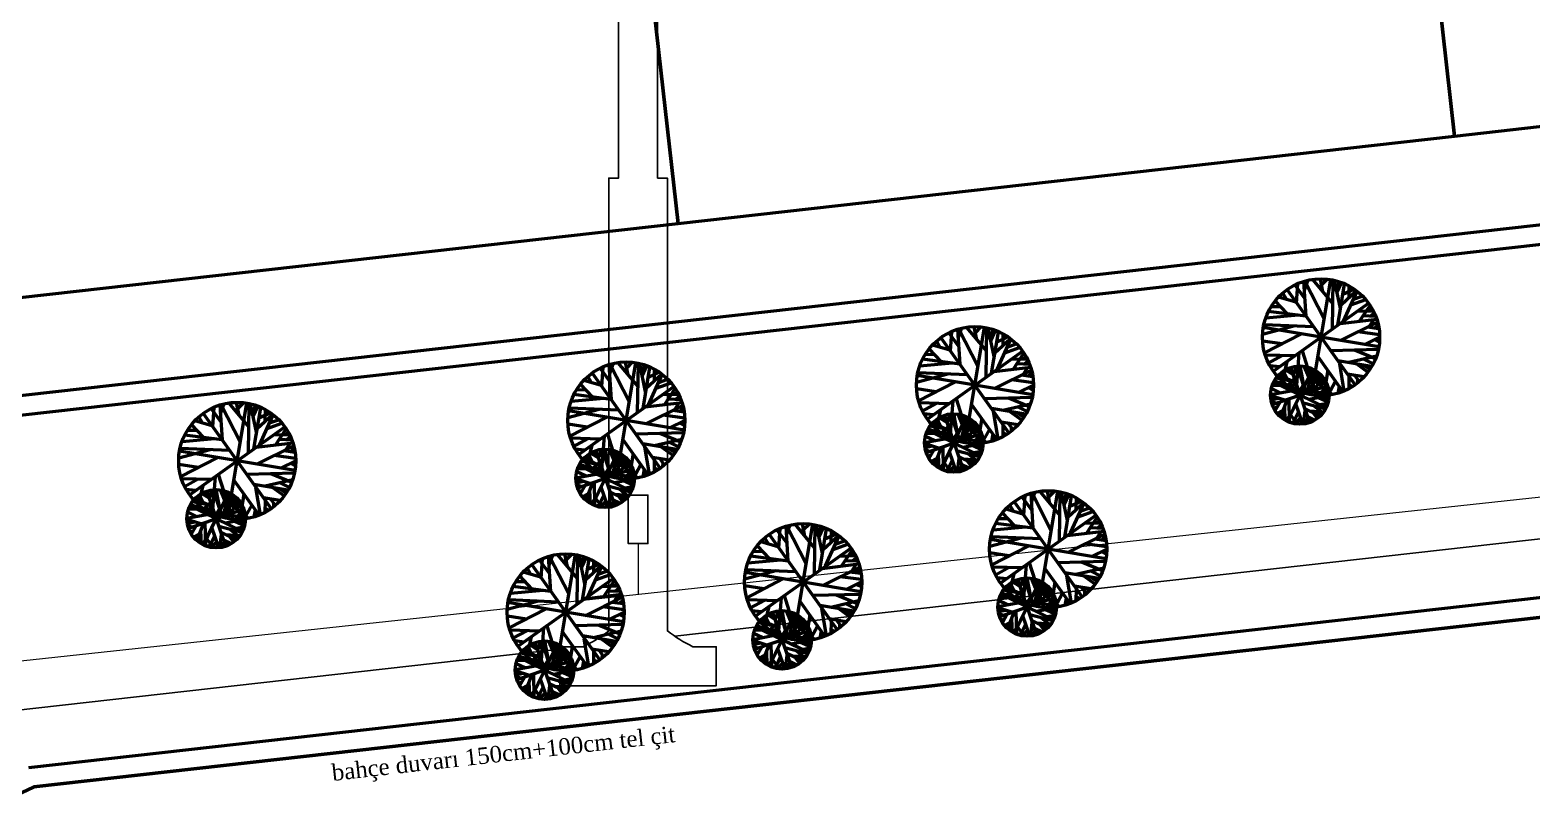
# Model space of a CAD drawing. Header units: millimetres. Extents: x 2046 to 14753, y 2361 to 29276.
# Drawn here: x 8886.7 to 9271.2, y 27679.5 to 27873.4 of the extents above; entities that cross this region are included whole.
import ezdxf

# ---------------------------------------------------------------- set-up
doc = ezdxf.new("R2010")
doc.units = ezdxf.units.MM
for name, color, linetype, lineweight in [('A.O. DUVAR', 7, 'Continuous', 50), ('ELK-YAZI', 2, 'Continuous', 25), ('TOPRAKLAMA', 44, 'Continuous', 18)]:
    doc.layers.add(name, color=color, linetype=linetype, lineweight=lineweight)
doc.layers.add('aydınlatma', color=3, linetype='Continuous')
doc.styles.add('A.O. MALZEME', font='times.ttf', dxfattribs={"height": 10})

msp = doc.modelspace()

# ---------------------------------------------------------------- linework, layer by layer
at = {"layer": 'A.O. DUVAR'}
for p, q in [((9251.399, 27846.235), (9223.434, 28094.666)), ((9223.434, 28094.666), (9251.399, 27846.235)), ((9052.654, 27823.863), (9024.689, 28072.294)), ((9024.689, 28072.294), (9052.654, 27823.863)), ((8860.199, 27777.041), (9692.604, 27870.742)), ((9251.399, 27846.235), (9450.144, 27868.607)), ((8861.574, 27772.164), (9698.131, 27866.333)), ((10335.42, 27847.501), (8886.334, 27684.383)), ((10335.42, 27847.501), (8887.15, 27684.475)), ((9052.654, 27823.863), (9251.399, 27846.235)), ((8887.71, 27679.506), (10344.2, 27843.458)), ((8887.71, 27679.506), (10344.2, 27843.458)), ((10344.2, 27843.458), (8887.71, 27679.506)), ((8853.909, 27801.491), (9052.654, 27823.863)), ((9213.118, 27804.624), (9210.53, 27808.089)), ((9210.991, 27803.378), (9211.333, 27808.355)), ((9213.425, 27800.054), (9212.862, 27808.957)), ((9212.986, 27806.763), (9213.839, 27809.194)), ((9218.044, 27799.395), (9213.098, 27809.032)), ((9214.772, 27779.899), (9219.722, 27809.482)), ((9220.271, 27803.37), (9215.181, 27809.484)), ((9217.704, 27806.431), (9217.069, 27809.568)), ((9217.366, 27808.146), (9218.756, 27809.515)), ((9220.145, 27796.756), (9220.327, 27809.309)), ((9222.186, 27802.02), (9220.665, 27809.195)), ((9220.994, 27807.425), (9221.983, 27808.803)), ((9221.3, 27806.058), (9222.494, 27808.661)), ((9221.522, 27797.784), (9223.238, 27808.307)), ((9222.81, 27805.748), (9225.659, 27807.044)), ((9224.428, 27805.019), (9224.475, 27807.7)), ((9205.16, 27786.069), (9229.333, 27803.312)), ((9208.588, 27800.749), (9205.52, 27804.008)), ((9210.778, 27803.7), (9206.391, 27804.949)), ((9208.36, 27804.448), (9207.454, 27805.972)), ((9208.625, 27806.777), (9225.868, 27782.604)), ((9222.354, 27803.021), (9226.255, 27806.601)), ((9222.995, 27798.853), (9226.462, 27806.509)), ((9224.893, 27802.997), (9228.691, 27804.363)), ((9225.535, 27804.434), (9227.814, 27805.254)), ((9211.506, 27800.318), (9203.122, 27799.547)), ((9213.381, 27800.061), (9203.82, 27801.318)), ((9206.921, 27802.515), (9204.459, 27802.469)), ((9231.496, 27799.261), (9222.065, 27798.093)), ((9226.579, 27801.342), (9230.572, 27801.474)), ((9227.038, 27798.748), (9229.779, 27802.866)), ((9228.045, 27800.239), (9231.192, 27800.112)), ((9229.45, 27801.433), (9230.3, 27801.978)), ((9229.958, 27800.204), (9230.836, 27800.916)), ((9124.514, 27792.343), (9121.926, 27795.808)), ((9122.387, 27791.097), (9122.729, 27796.074)), ((9124.82, 27787.773), (9124.258, 27796.676)), ((9124.381, 27794.482), (9125.234, 27796.913)), ((9129.44, 27787.115), (9124.493, 27796.751)), ((9126.167, 27767.618), (9131.118, 27797.201)), ((9131.666, 27791.089), (9126.577, 27797.203)), ((9129.1, 27794.15), (9128.465, 27797.288)), ((9128.762, 27795.865), (9130.151, 27797.234)), ((9131.541, 27784.475), (9131.723, 27797.028)), ((9133.582, 27789.739), (9132.061, 27796.915)), ((9132.389, 27795.144), (9133.379, 27796.523)), ((9132.696, 27793.777), (9133.89, 27796.38)), ((9132.918, 27785.503), (9134.634, 27796.027)), ((9135.824, 27792.739), (9135.871, 27795.419)), ((9210.284, 27797.548), (9202.294, 27795.396)), ((9232.038, 27792.215), (9202.455, 27797.166)), ((9215.334, 27797.332), (9202.66, 27797.851)), ((9202.798, 27790.678), (9212.078, 27795.474)), ((9231.731, 27798.535), (9222.244, 27793.83)), ((9232.174, 27795.315), (9226.721, 27796.056)), ((9232.078, 27796.875), (9229.152, 27797.251)), ((9229.685, 27797.505), (9230.712, 27799.106)), ((9230.984, 27797.001), (9231.837, 27797.831)), ((9119.984, 27788.468), (9116.915, 27791.727)), ((9122.173, 27791.419), (9117.787, 27792.668)), ((9119.755, 27792.167), (9118.85, 27793.691)), ((9120.021, 27794.496), (9137.264, 27770.323)), ((9133.75, 27790.741), (9137.65, 27794.321)), ((9134.206, 27793.467), (9137.055, 27794.763)), ((9134.391, 27786.572), (9137.858, 27794.229)), ((9136.289, 27790.716), (9140.087, 27792.083)), ((9136.931, 27792.153), (9139.21, 27792.973)), ((9207.198, 27792.973), (9202.328, 27793.731)), ((9231.854, 27791.536), (9219.71, 27791.223)), ((9228.416, 27792.855), (9232.211, 27794.737)), ((9232.171, 27793.428), (9230.9, 27794.098)), ((9035.569, 27778.724), (9035.007, 27787.627)), ((9035.13, 27785.433), (9035.983, 27787.864)), ((9040.189, 27778.066), (9035.242, 27787.702)), ((9036.916, 27758.569), (9041.867, 27788.152)), ((9042.415, 27782.04), (9037.326, 27788.154)), ((9039.849, 27785.101), (9039.214, 27788.239)), ((9039.511, 27786.816), (9040.9, 27788.185)), ((9042.29, 27775.426), (9042.472, 27787.979)), ((9044.331, 27780.69), (9042.81, 27787.866)), ((9122.901, 27788.037), (9114.518, 27787.266)), ((9124.777, 27787.78), (9115.216, 27789.037)), ((9118.316, 27790.234), (9115.855, 27790.188)), ((9116.556, 27773.788), (9140.729, 27791.031)), ((9137.975, 27789.061), (9141.968, 27789.194)), ((9138.433, 27786.468), (9141.175, 27790.585)), ((9139.441, 27787.958), (9142.588, 27787.832)), ((9140.846, 27789.153), (9141.695, 27789.697)), ((9141.354, 27787.924), (9142.232, 27788.635)), ((9210.521, 27789.9), (9202.975, 27790.134)), ((9207.278, 27789.985), (9203.743, 27788.06)), ((9207.345, 27783.453), (9208.53, 27788.403)), ((9211.591, 27790.694), (9210.842, 27781.152)), ((9216.096, 27779.758), (9212.484, 27791.231)), ((9222.83, 27780.805), (9216.467, 27789.706)), ((9230.198, 27787.237), (9221.517, 27788.69)), ((9223.206, 27780.914), (9222.013, 27787.92)), ((9224.348, 27788.273), (9231.454, 27789.944)), ((9231.184, 27789.131), (9225.799, 27791.348)), ((9229.233, 27785.74), (9226.292, 27787.891)), ((9230.579, 27787.917), (9228.236, 27789.11)), ((9030.504, 27783.118), (9029.599, 27784.642)), ((9030.77, 27785.447), (9048.013, 27761.274)), ((9035.263, 27783.294), (9032.675, 27786.759)), ((9033.136, 27782.048), (9033.478, 27787.025)), ((9043.138, 27786.095), (9044.128, 27787.474)), ((9043.445, 27784.728), (9044.639, 27787.331)), ((9043.667, 27776.454), (9045.383, 27786.978)), ((9044.499, 27781.692), (9048.399, 27785.272)), ((9044.955, 27784.418), (9047.804, 27785.714)), ((9045.14, 27777.523), (9048.607, 27785.18)), ((9046.573, 27783.69), (9046.62, 27786.37)), ((9047.68, 27783.104), (9049.959, 27783.924)), ((9121.679, 27785.267), (9113.69, 27783.115)), ((9143.434, 27779.935), (9113.851, 27784.885)), ((9126.73, 27785.051), (9114.056, 27785.57)), ((9142.892, 27786.98), (9133.46, 27785.812)), ((9143.127, 27786.254), (9133.64, 27781.55)), ((9143.474, 27784.594), (9140.548, 27784.97)), ((9141.081, 27785.224), (9142.107, 27786.825)), ((9142.38, 27784.72), (9143.233, 27785.55)), ((9206.568, 27787.073), (9204.205, 27787.354)), ((9209.886, 27783.401), (9205.756, 27784.215)), ((9210.749, 27783.013), (9206.341, 27784.966)), ((9207.82, 27785.49), (9206.415, 27784.295)), ((9207.997, 27785.102), (9206.81, 27785.428)), ((9208.547, 27784.019), (9207.536, 27786.016)), ((9210.014, 27785.126), (9208.087, 27786.344)), ((9208.569, 27773.146), (9215.121, 27786.636)), ((9211.072, 27784.66), (9208.725, 27782.365)), ((9208.96, 27785.826), (9208.741, 27786.685)), ((9209.416, 27786.906), (9214.274, 27772.876)), ((9210.071, 27784.941), (9210.938, 27787.28)), ((9211.268, 27785.239), (9210.515, 27787.266)), ((9210.769, 27783.003), (9211.756, 27787.353)), ((9211.277, 27786.685), (9213.449, 27780.201)), ((9211.506, 27786.283), (9212.258, 27787.329)), ((9212.892, 27782.035), (9211.88, 27787.356)), ((9214.521, 27783.627), (9212.943, 27787.278)), ((9213.527, 27780.472), (9215.387, 27786.468)), ((9213.722, 27785.458), (9213.861, 27787.052)), ((9213.802, 27786.328), (9214.662, 27786.789)), ((9214.332, 27780.771), (9216.642, 27785.576)), ((9215.19, 27781.076), (9217.934, 27784.259)), ((9215.249, 27782.709), (9215.533, 27786.366)), ((9215.394, 27784.771), (9216.335, 27785.851)), ((9215.44, 27785.47), (9216.109, 27785.992)), ((9215.471, 27783.166), (9217.848, 27784.332)), ((9216.075, 27784.409), (9217.625, 27784.629)), ((9216.748, 27783.831), (9217.149, 27785.11)), ((9218.968, 27786.256), (9217.913, 27779.683)), ((9228.185, 27784.542), (9223.975, 27785.247)), ((9224.43, 27781.567), (9224.471, 27784.477)), ((9226.964, 27783.374), (9225.876, 27784.872)), ((9226.561, 27783.899), (9226.533, 27782.931)), ((9229.745, 27786.398), (9228.149, 27787.523)), ((9035.526, 27778.731), (9025.965, 27779.988)), ((9029.065, 27781.185), (9026.604, 27781.14)), ((9027.305, 27764.739), (9051.478, 27781.982)), ((9030.733, 27779.419), (9027.664, 27782.678)), ((9032.922, 27782.37), (9028.536, 27783.619)), ((9047.038, 27781.667), (9050.836, 27783.034)), ((9048.724, 27780.012), (9052.717, 27780.145)), ((9049.182, 27777.419), (9051.924, 27781.536)), ((9051.595, 27780.104), (9052.444, 27780.648)), ((9118.594, 27780.693), (9113.723, 27781.45)), ((9114.194, 27778.397), (9123.474, 27783.194)), ((9143.57, 27783.034), (9138.117, 27783.775)), ((9139.812, 27780.574), (9143.607, 27782.456)), ((9143.567, 27781.147), (9142.296, 27781.817)), ((9204.348, 27780.007), (9209.477, 27780.997)), ((9206.783, 27780.486), (9204.554, 27781.538)), ((9208.909, 27782.245), (9204.772, 27782.341)), ((9204.83, 27777.462), (9218.86, 27782.32)), ((9218.59, 27776.615), (9205.1, 27783.167)), ((9211.3, 27781.428), (9205.295, 27783.467)), ((9210.938, 27782.795), (9209.251, 27782.048)), ((9212.699, 27782.386), (9211.673, 27780.785)), ((9215.12, 27782.724), (9213.883, 27780.129)), ((9214.382, 27781.246), (9215.132, 27779.862)), ((9219.325, 27780.071), (9214.636, 27780.843)), ((9220.161, 27780.05), (9215.4, 27783.593)), ((9216.685, 27782.795), (9218.7, 27782.915)), ((9218.072, 27780.629), (9216.757, 27779.705)), ((9217.114, 27780.455), (9219.01, 27782.043)), ((9217.196, 27783.394), (9218.405, 27783.466)), ((9217.26, 27781.764), (9219.195, 27781.263)), ((9217.808, 27781.027), (9219.299, 27780.522)), ((9218.208, 27779.484), (9218.927, 27780.108)), ((9218.65, 27781.402), (9219.135, 27781.543)), ((9218.721, 27780.741), (9219.242, 27780.958)), ((9220.946, 27783.408), (9218.958, 27779.794)), ((9221.845, 27782.114), (9221.503, 27780.341)), ((9225.314, 27782.048), (9224.458, 27782.535)), ((8935.664, 27772.952), (8933.076, 27776.417)), ((8933.537, 27771.707), (8933.879, 27776.683)), ((8935.971, 27768.382), (8935.408, 27777.285)), ((8935.531, 27775.091), (8936.384, 27777.522)), ((8940.59, 27767.724), (8935.643, 27777.36)), ((8937.318, 27748.228), (8942.268, 27777.811)), ((8942.817, 27771.698), (8937.727, 27777.812)), ((8940.25, 27774.759), (8939.615, 27777.897)), ((8939.912, 27776.474), (8941.302, 27777.844)), ((8942.691, 27765.084), (8942.873, 27777.638)), ((8944.732, 27770.348), (8943.211, 27777.524)), ((8943.54, 27775.753), (8944.529, 27777.132)), ((8943.846, 27774.386), (8945.04, 27776.989)), ((8944.068, 27766.112), (8945.784, 27776.636)), ((9032.428, 27776.218), (9024.439, 27774.066)), ((9037.479, 27776.002), (9024.805, 27776.521)), ((9033.65, 27778.988), (9025.267, 27778.217)), ((9053.641, 27777.931), (9044.209, 27776.764)), ((9053.876, 27777.205), (9044.389, 27772.501)), ((9050.19, 27778.909), (9053.337, 27778.783)), ((9051.83, 27776.175), (9052.856, 27777.776)), ((9052.103, 27778.875), (9052.981, 27779.586)), ((9053.129, 27775.671), (9053.982, 27776.501)), ((9121.917, 27777.62), (9114.371, 27777.853)), ((9118.674, 27777.705), (9115.139, 27775.779)), ((9118.741, 27771.173), (9119.926, 27776.122)), ((9122.986, 27778.413), (9122.238, 27768.872)), ((9127.492, 27767.477), (9123.879, 27778.95)), ((9134.226, 27768.524), (9127.863, 27777.425)), ((9143.25, 27779.255), (9131.106, 27778.942)), ((9141.594, 27774.956), (9132.913, 27776.409)), ((9135.744, 27775.992), (9142.85, 27777.663)), ((9142.58, 27776.85), (9137.195, 27779.067)), ((9141.975, 27775.636), (9139.632, 27776.829)), ((9207.943, 27778.543), (9204.356, 27779.721)), ((9206.399, 27779.042), (9204.432, 27778.618)), ((9205.647, 27777.745), (9204.554, 27778.214)), ((9206.024, 27776.809), (9205.182, 27776.435)), ((9205.509, 27775.899), (9206.776, 27778.106)), ((9208.568, 27778.773), (9206.861, 27774.302)), ((9207.851, 27776.894), (9207.977, 27773.478)), ((9209.185, 27772.891), (9209.072, 27778.904)), ((9212.563, 27772.443), (9210.767, 27777.61)), ((9218.406, 27776.315), (9212.537, 27777.88)), ((9217.004, 27774.487), (9213.046, 27776.41)), ((9219.335, 27779.69), (9214.12, 27778.773)), ((9217.745, 27775.257), (9215.475, 27777.08)), ((9219.093, 27778.083), (9216.582, 27779.208)), ((9216.943, 27777.433), (9219.029, 27777.8)), ((9219.267, 27778.845), (9217.917, 27779.438)), ((9218.825, 27777.178), (9218.31, 27777.679)), ((9218.76, 27779.06), (9219.286, 27779.337)), ((8931.134, 27769.077), (8928.066, 27772.336)), ((8933.324, 27772.028), (8928.937, 27773.277)), ((8930.905, 27772.776), (8930, 27774.301)), ((8931.171, 27775.106), (8948.414, 27750.932)), ((8944.9, 27771.35), (8948.801, 27774.93)), ((8945.356, 27774.076), (8948.205, 27775.373)), ((8945.541, 27767.181), (8949.008, 27774.838)), ((8946.974, 27773.348), (8947.021, 27776.028)), ((8947.439, 27771.325), (8951.237, 27772.692)), ((8948.081, 27772.762), (8950.36, 27773.582)), ((9029.343, 27771.644), (9024.472, 27772.401)), ((9054.183, 27770.886), (9024.6, 27775.836)), ((9024.943, 27769.348), (9034.223, 27774.145)), ((9054.319, 27773.985), (9048.866, 27774.726)), ((9050.561, 27771.525), (9054.356, 27773.407)), ((9054.223, 27775.546), (9051.297, 27775.921)), ((9054.316, 27772.098), (9053.045, 27772.768)), ((9117.963, 27774.792), (9115.601, 27775.073)), ((9122.145, 27770.732), (9117.737, 27772.685)), ((9119.216, 27773.21), (9117.811, 27772.015)), ((9119.393, 27772.821), (9118.206, 27773.147)), ((9119.943, 27771.739), (9118.932, 27773.735)), ((9121.41, 27772.845), (9119.482, 27774.064)), ((9119.965, 27760.865), (9126.517, 27774.356)), ((9122.468, 27772.379), (9120.12, 27770.084)), ((9120.356, 27773.545), (9120.137, 27774.404)), ((9120.812, 27774.625), (9125.669, 27760.596)), ((9121.467, 27772.661), (9122.334, 27774.999)), ((9122.663, 27772.958), (9121.911, 27774.985)), ((9122.165, 27770.722), (9123.152, 27775.072)), ((9122.673, 27774.404), (9124.845, 27767.92)), ((9122.902, 27774.002), (9123.654, 27775.048)), ((9124.287, 27769.754), (9123.276, 27775.075)), ((9125.917, 27771.346), (9124.339, 27774.998)), ((9124.923, 27768.192), (9126.783, 27774.187)), ((9125.118, 27773.177), (9125.256, 27774.772)), ((9125.198, 27774.047), (9126.058, 27774.508)), ((9125.728, 27768.49), (9128.037, 27773.295)), ((9126.645, 27770.428), (9126.929, 27774.085)), ((9126.79, 27772.49), (9127.73, 27773.57)), ((9126.836, 27773.189), (9127.505, 27773.711)), ((9127.471, 27772.128), (9129.02, 27772.348)), ((9128.144, 27771.55), (9128.545, 27772.83)), ((9130.364, 27773.975), (9129.309, 27767.402)), ((9134.601, 27768.633), (9133.409, 27775.639)), ((9139.581, 27772.261), (9135.371, 27772.966)), ((9138.359, 27771.093), (9137.271, 27772.591)), ((9140.629, 27773.459), (9137.687, 27775.61)), ((9141.141, 27774.117), (9139.544, 27775.242)), ((9207.467, 27775.952), (9206.017, 27775.182)), ((9207.139, 27775.076), (9206.225, 27774.956)), ((9207.926, 27774.631), (9207.208, 27774.008)), ((9209.135, 27774.452), (9208.175, 27773.381)), ((9208.573, 27773.847), (9208.737, 27773.077)), ((9211.176, 27772.458), (9209.392, 27774.829)), ((9210.255, 27773.03), (9209.494, 27772.772)), ((9211.48, 27775.602), (9210.046, 27772.599)), ((9212.026, 27773.957), (9210.562, 27772.505)), ((9212.275, 27773.21), (9211.86, 27772.407)), ((9212.758, 27772.442), (9213.175, 27775.971)), ((9213.437, 27772.582), (9213.868, 27773.972)), ((9213.929, 27772.688), (9213.588, 27773.042)), ((9215.659, 27773.479), (9213.739, 27774.411)), ((9214.345, 27775.81), (9217.989, 27775.608)), ((9214.908, 27773.091), (9214.597, 27773.963)), ((9214.789, 27773.4), (9214.638, 27772.94)), ((9216.33, 27773.905), (9215.223, 27775.352)), ((9216.669, 27774.149), (9216.062, 27774.914)), ((9217.283, 27774.759), (9216.328, 27775.663)), ((8934.052, 27768.646), (8925.668, 27767.875)), ((8935.927, 27768.39), (8926.366, 27769.646)), ((8929.467, 27770.843), (8927.005, 27770.798)), ((8927.706, 27754.397), (8951.879, 27771.641)), ((8949.125, 27769.67), (8953.118, 27769.803)), ((8949.584, 27767.077), (8952.325, 27771.194)), ((8950.591, 27768.567), (8953.738, 27768.441)), ((8951.996, 27769.762), (8952.846, 27770.306)), ((8952.504, 27768.533), (8953.382, 27769.244)), ((9032.666, 27768.571), (9025.12, 27768.804)), ((9029.423, 27768.656), (9025.888, 27766.73)), ((9033.735, 27769.364), (9032.987, 27759.823)), ((9038.241, 27758.428), (9034.628, 27769.901)), ((9053.999, 27770.206), (9041.855, 27769.893)), ((9046.493, 27766.943), (9053.599, 27768.614)), ((9053.329, 27767.802), (9047.944, 27770.018)), ((9115.744, 27767.726), (9120.872, 27768.716)), ((9118.178, 27768.206), (9115.949, 27769.257)), ((9120.304, 27769.964), (9116.168, 27770.06)), ((9116.226, 27765.182), (9130.256, 27770.039)), ((9129.986, 27764.334), (9116.496, 27770.886)), ((9122.696, 27769.147), (9116.691, 27771.186)), ((9121.282, 27771.12), (9117.152, 27771.934)), ((9122.334, 27770.514), (9120.647, 27769.767)), ((9124.095, 27770.105), (9123.068, 27768.504)), ((9126.516, 27770.444), (9125.279, 27767.848)), ((9125.778, 27768.965), (9126.528, 27767.582)), ((9130.721, 27767.79), (9126.032, 27768.562)), ((9126.586, 27768.795), (9129.33, 27771.978)), ((9131.557, 27767.77), (9126.795, 27771.312)), ((9126.867, 27770.885), (9129.243, 27772.051)), ((9128.081, 27770.515), (9130.096, 27770.634)), ((9128.51, 27768.174), (9130.406, 27769.762)), ((9128.592, 27771.113), (9129.801, 27771.185)), ((9128.656, 27769.483), (9130.59, 27768.983)), ((9129.204, 27768.747), (9130.695, 27768.242)), ((9130.046, 27769.121), (9130.531, 27769.262)), ((9130.116, 27768.46), (9130.638, 27768.677)), ((9132.342, 27771.128), (9130.354, 27767.514)), ((9133.241, 27769.833), (9132.899, 27768.06)), ((9135.826, 27769.286), (9135.867, 27772.197)), ((9136.71, 27769.768), (9135.854, 27770.254)), ((9137.956, 27771.618), (9137.928, 27770.65)), ((8932.83, 27765.876), (8924.84, 27763.724)), ((8954.584, 27760.544), (8925.001, 27765.494)), ((8937.88, 27765.66), (8925.206, 27766.18)), ((8954.042, 27767.589), (8944.611, 27766.422)), ((8954.277, 27766.863), (8944.79, 27762.159)), ((8954.624, 27765.204), (8951.698, 27765.579)), ((8952.231, 27765.833), (8953.257, 27767.435)), ((8953.53, 27765.33), (8954.383, 27766.159)), ((9028.712, 27765.743), (9026.35, 27766.024)), ((9029.49, 27762.124), (9030.675, 27767.073)), ((9030.692, 27762.69), (9029.681, 27764.686)), ((9032.159, 27763.796), (9030.231, 27765.015)), ((9030.714, 27751.816), (9037.266, 27765.307)), ((9031.105, 27764.496), (9030.886, 27765.355)), ((9031.561, 27765.576), (9036.418, 27751.547)), ((9032.216, 27763.612), (9033.083, 27765.95)), ((9033.412, 27763.909), (9032.66, 27765.936)), ((9032.914, 27761.674), (9033.901, 27766.023)), ((9033.422, 27765.355), (9035.594, 27758.871)), ((9033.651, 27764.953), (9034.403, 27765.999)), ((9035.036, 27760.705), (9034.025, 27766.026)), ((9036.666, 27762.297), (9035.088, 27765.949)), ((9035.672, 27759.143), (9037.532, 27765.138)), ((9035.867, 27764.128), (9036.005, 27765.723)), ((9035.947, 27764.998), (9036.807, 27765.459)), ((9037.394, 27761.379), (9037.678, 27765.036)), ((9037.585, 27764.14), (9038.254, 27764.662)), ((9044.975, 27759.475), (9038.612, 27768.377)), ((9041.113, 27764.926), (9040.058, 27758.353)), ((9052.343, 27765.907), (9043.662, 27767.36)), ((9045.35, 27759.584), (9044.158, 27766.59)), ((9051.378, 27764.41), (9048.436, 27766.561)), ((9051.89, 27765.068), (9050.293, 27766.193)), ((9052.724, 27766.587), (9050.381, 27767.78)), ((9119.338, 27766.262), (9115.752, 27767.44)), ((9117.795, 27766.761), (9115.828, 27766.337)), ((9117.043, 27765.464), (9115.949, 27765.933)), ((9116.905, 27763.619), (9118.172, 27765.825)), ((9119.964, 27766.492), (9118.257, 27762.021)), ((9119.247, 27764.614), (9119.373, 27761.197)), ((9120.581, 27760.61), (9120.468, 27766.623)), ((9123.958, 27760.162), (9122.163, 27765.33)), ((9129.802, 27764.035), (9123.933, 27765.599)), ((9130.731, 27767.409), (9125.516, 27766.492)), ((9129.141, 27762.976), (9126.871, 27764.799)), ((9130.489, 27765.802), (9127.978, 27766.927)), ((9129.467, 27768.348), (9128.153, 27767.424)), ((9128.339, 27765.153), (9130.425, 27765.519)), ((9130.663, 27766.564), (9129.312, 27767.157)), ((9129.604, 27767.204), (9130.323, 27767.827)), ((9130.221, 27764.897), (9129.706, 27765.398)), ((9130.156, 27766.779), (9130.682, 27767.056)), ((8929.744, 27761.302), (8924.874, 27762.06)), ((8925.344, 27759.006), (8934.624, 27763.803)), ((8954.72, 27763.643), (8949.267, 27764.384)), ((8950.962, 27761.183), (8954.757, 27763.065)), ((8954.717, 27761.756), (8953.446, 27762.427)), ((9031.053, 27760.915), (9026.917, 27761.011)), ((9026.975, 27756.133), (9041.005, 27760.99)), ((9040.735, 27755.285), (9027.245, 27761.837)), ((9033.445, 27760.098), (9027.44, 27762.137)), ((9032.031, 27762.071), (9027.901, 27762.885)), ((9032.894, 27761.683), (9028.486, 27763.636)), ((9029.965, 27764.161), (9028.56, 27762.966)), ((9030.142, 27763.772), (9028.955, 27764.098)), ((9033.217, 27763.331), (9030.869, 27761.035)), ((9033.083, 27761.465), (9031.396, 27760.718)), ((9034.844, 27761.056), (9033.817, 27759.455)), ((9037.265, 27761.395), (9036.028, 27758.799)), ((9036.477, 27759.441), (9038.786, 27764.247)), ((9037.335, 27759.746), (9040.079, 27762.929)), ((9037.539, 27763.441), (9038.479, 27764.521)), ((9042.306, 27758.721), (9037.544, 27762.263)), ((9037.616, 27761.836), (9039.992, 27763.002)), ((9038.22, 27763.079), (9039.769, 27763.299)), ((9038.83, 27761.466), (9040.845, 27761.585)), ((9038.893, 27762.501), (9039.294, 27763.781)), ((9039.259, 27759.125), (9041.155, 27760.713)), ((9039.341, 27762.064), (9040.55, 27762.136)), ((9043.091, 27762.079), (9041.103, 27758.465)), ((9043.99, 27760.784), (9043.648, 27759.011)), ((9050.33, 27763.212), (9046.12, 27763.917)), ((9046.575, 27760.237), (9046.616, 27763.148)), ((9047.459, 27760.719), (9046.603, 27761.205)), ((9049.108, 27762.044), (9048.02, 27763.542)), ((9048.705, 27762.569), (9048.677, 27761.601)), ((9117.42, 27764.529), (9116.578, 27764.154)), ((9118.863, 27763.671), (9117.413, 27762.902)), ((9118.535, 27762.795), (9117.621, 27762.675)), ((9119.322, 27762.351), (9118.604, 27761.727)), ((9120.531, 27762.171), (9119.571, 27761.101)), ((9119.968, 27761.566), (9120.133, 27760.797)), ((9122.571, 27760.177), (9120.788, 27762.548)), ((9121.651, 27760.749), (9120.89, 27760.492)), ((9122.876, 27763.322), (9121.441, 27760.318)), ((9123.422, 27761.677), (9121.958, 27760.224)), ((9123.67, 27760.929), (9123.256, 27760.126)), ((9124.154, 27760.161), (9124.571, 27763.69)), ((9128.4, 27762.207), (9124.442, 27764.129)), ((9124.833, 27760.301), (9125.264, 27761.691)), ((9125.325, 27760.407), (9124.983, 27760.761)), ((9127.054, 27761.198), (9125.135, 27762.13)), ((9125.741, 27763.53), (9129.385, 27763.328)), ((9126.303, 27760.81), (9125.993, 27761.682)), ((9126.184, 27761.119), (9126.034, 27760.659)), ((9127.726, 27761.624), (9126.619, 27763.072)), ((9128.065, 27761.868), (9127.458, 27762.633)), ((9128.679, 27762.479), (9127.724, 27763.382)), ((8933.067, 27758.229), (8925.521, 27758.462)), ((8929.824, 27758.314), (8926.289, 27756.389)), ((8934.137, 27759.022), (8933.388, 27749.481)), ((8938.642, 27748.087), (8935.03, 27759.559)), ((8945.376, 27749.134), (8939.013, 27758.035)), ((8954.4, 27759.864), (8942.256, 27759.551)), ((8952.744, 27755.566), (8944.063, 27757.018)), ((8946.894, 27756.602), (8954, 27758.273)), ((8953.73, 27757.46), (8948.345, 27759.676)), ((8953.125, 27756.245), (8950.782, 27757.438)), ((9026.493, 27758.677), (9031.621, 27759.667)), ((9030.087, 27757.214), (9026.501, 27758.391)), ((9028.544, 27757.712), (9026.577, 27757.288)), ((9028.927, 27759.157), (9026.698, 27760.208)), ((9027.792, 27756.415), (9026.698, 27756.884)), ((9030.713, 27757.443), (9029.006, 27752.972)), ((9031.33, 27751.562), (9031.217, 27757.574)), ((9041.48, 27758.36), (9036.265, 27757.443)), ((9036.527, 27759.917), (9037.277, 27758.533)), ((9041.47, 27758.741), (9036.781, 27759.513)), ((9041.238, 27756.753), (9038.727, 27757.878)), ((9040.216, 27759.299), (9038.902, 27758.375)), ((9039.405, 27760.434), (9041.339, 27759.934)), ((9039.953, 27759.698), (9041.444, 27759.193)), ((9041.412, 27757.515), (9040.061, 27758.108)), ((9040.353, 27758.155), (9041.072, 27758.778)), ((9040.795, 27760.072), (9041.28, 27760.213)), ((9040.865, 27759.411), (9041.387, 27759.628)), ((9040.905, 27757.73), (9041.431, 27758.007)), ((8929.114, 27755.401), (8926.751, 27755.682)), ((8933.295, 27751.341), (8928.887, 27753.294)), ((8930.366, 27753.819), (8928.961, 27752.624)), ((8930.543, 27753.431), (8929.356, 27753.756)), ((8929.891, 27751.782), (8931.076, 27756.732)), ((8931.093, 27752.348), (8930.082, 27754.345)), ((8932.56, 27753.454), (8930.633, 27754.673)), ((8931.115, 27741.474), (8937.667, 27754.965)), ((8931.506, 27754.155), (8931.287, 27755.013)), ((8931.962, 27755.234), (8936.82, 27741.205)), ((8932.617, 27753.27), (8933.484, 27755.609)), ((8933.813, 27753.567), (8933.061, 27755.594)), ((8933.315, 27751.332), (8934.302, 27755.682)), ((8933.823, 27755.014), (8935.995, 27748.53)), ((8934.052, 27754.612), (8934.804, 27755.657)), ((8935.438, 27750.364), (8934.426, 27755.684)), ((8937.067, 27751.956), (8935.489, 27755.607)), ((8936.073, 27748.801), (8937.933, 27754.796)), ((8936.268, 27753.786), (8936.407, 27755.381)), ((8936.348, 27754.657), (8937.208, 27755.117)), ((8936.878, 27749.1), (8939.188, 27753.905)), ((8937.795, 27751.038), (8938.079, 27754.694)), ((8937.94, 27753.099), (8938.881, 27754.179)), ((8937.986, 27753.798), (8938.655, 27754.32)), ((8939.294, 27752.16), (8939.695, 27753.439)), ((8941.514, 27754.585), (8940.459, 27748.012)), ((8945.752, 27749.242), (8944.559, 27756.249)), ((8950.731, 27752.871), (8946.521, 27753.575)), ((8949.51, 27751.702), (8948.422, 27753.2)), ((8951.779, 27754.068), (8948.838, 27756.219)), ((8952.291, 27754.726), (8950.695, 27755.851)), ((9028.169, 27755.48), (9027.327, 27755.105)), ((9027.654, 27754.57), (9028.921, 27756.776)), ((9029.612, 27754.622), (9028.162, 27753.853)), ((9029.284, 27753.746), (9028.37, 27753.626)), ((9030.071, 27753.302), (9029.353, 27752.678)), ((9029.996, 27755.565), (9030.122, 27752.148)), ((9031.28, 27753.122), (9030.32, 27752.052)), ((9033.32, 27751.128), (9031.537, 27753.499)), ((9033.625, 27754.273), (9032.19, 27751.269)), ((9034.707, 27751.113), (9032.912, 27756.281)), ((9040.551, 27754.986), (9034.682, 27756.55)), ((9034.903, 27751.112), (9035.32, 27754.641)), ((9039.149, 27753.158), (9035.191, 27755.08)), ((9037.803, 27752.149), (9035.884, 27753.082)), ((9036.49, 27754.481), (9040.134, 27754.279)), ((9038.475, 27752.576), (9037.368, 27754.023)), ((9039.89, 27753.927), (9037.62, 27755.75)), ((9038.814, 27752.819), (9038.207, 27753.584)), ((9039.428, 27753.43), (9038.473, 27754.333)), ((9039.088, 27756.104), (9041.174, 27756.47)), ((9040.97, 27755.848), (9040.455, 27756.349)), ((9143.27, 27750.33), (9140.682, 27753.795)), ((9141.143, 27749.084), (9141.485, 27754.061)), ((9143.576, 27745.76), (9143.013, 27754.663)), ((9143.137, 27752.469), (9143.99, 27754.9)), ((9148.195, 27745.101), (9143.249, 27754.738)), ((9144.923, 27725.605), (9149.873, 27755.188)), ((9150.422, 27749.076), (9145.332, 27755.19)), ((9147.855, 27752.137), (9147.22, 27755.275)), ((9147.518, 27753.852), (9148.907, 27755.221)), ((9150.297, 27742.462), (9150.479, 27755.015)), ((9152.338, 27747.726), (9150.817, 27754.902)), ((9151.145, 27753.131), (9152.134, 27754.51)), ((9151.452, 27751.764), (9152.646, 27754.367)), ((9151.673, 27743.49), (9153.39, 27754.013)), ((9154.58, 27750.726), (9154.627, 27753.406)), ((8926.894, 27748.335), (8932.023, 27749.325)), ((8929.329, 27748.815), (8927.1, 27749.866)), ((8931.455, 27750.573), (8927.318, 27750.669)), ((8927.376, 27745.791), (8941.406, 27750.648)), ((8941.136, 27744.944), (8927.646, 27751.495)), ((8933.846, 27749.757), (8927.841, 27751.795)), ((8932.432, 27751.729), (8928.302, 27752.543)), ((8933.618, 27752.989), (8931.27, 27750.693)), ((8933.484, 27751.124), (8931.797, 27750.376)), ((8935.245, 27750.714), (8934.219, 27749.113)), ((8937.666, 27751.053), (8936.429, 27748.457)), ((8936.928, 27749.575), (8937.678, 27748.191)), ((8937.736, 27749.404), (8940.48, 27752.587)), ((8942.707, 27748.379), (8937.946, 27751.921)), ((8938.017, 27751.494), (8940.393, 27752.661)), ((8938.621, 27752.738), (8940.171, 27752.957)), ((8939.231, 27751.124), (8941.246, 27751.243)), ((8939.66, 27748.783), (8941.556, 27750.371)), ((8939.742, 27751.723), (8940.951, 27751.794)), ((8939.806, 27750.092), (8941.74, 27749.592)), ((8940.354, 27749.356), (8941.845, 27748.851)), ((8941.196, 27749.731), (8941.681, 27749.872)), ((8941.267, 27749.069), (8941.788, 27749.287)), ((8943.492, 27751.737), (8941.504, 27748.123)), ((8944.391, 27750.442), (8944.049, 27748.669)), ((8946.976, 27749.895), (8947.017, 27752.806)), ((8947.86, 27750.377), (8947.004, 27750.863)), ((8949.107, 27752.227), (8949.079, 27751.26)), ((9030.717, 27752.517), (9030.882, 27751.748)), ((9032.4, 27751.7), (9031.639, 27751.443)), ((9034.171, 27752.628), (9032.707, 27751.175)), ((9034.419, 27751.88), (9034.005, 27751.077)), ((9035.582, 27751.252), (9036.013, 27752.642)), ((9036.074, 27751.358), (9035.732, 27751.712)), ((9037.052, 27751.761), (9036.742, 27752.633)), ((9036.933, 27752.07), (9036.783, 27751.61)), ((9138.74, 27746.455), (9135.671, 27749.714)), ((9140.929, 27749.406), (9136.542, 27750.655)), ((9138.511, 27750.154), (9137.606, 27751.678)), ((9138.777, 27752.483), (9156.02, 27728.31)), ((9152.505, 27748.727), (9156.406, 27752.308)), ((9152.961, 27751.454), (9155.811, 27752.75)), ((9153.146, 27744.559), (9156.614, 27752.216)), ((9155.044, 27748.703), (9158.842, 27750.069)), ((9155.686, 27750.14), (9157.965, 27750.96)), ((8930.489, 27746.872), (8926.902, 27748.049)), ((8928.945, 27747.37), (8926.978, 27746.946)), ((8928.193, 27746.074), (8927.1, 27746.542)), ((8928.055, 27744.228), (8929.322, 27746.435)), ((8931.114, 27747.101), (8929.407, 27742.63)), ((8931.731, 27741.22), (8931.618, 27747.233)), ((8935.108, 27740.771), (8933.313, 27745.939)), ((8940.952, 27744.644), (8935.083, 27746.208)), ((8941.881, 27748.018), (8936.666, 27747.101)), ((8941.871, 27748.4), (8937.182, 27749.171)), ((8940.291, 27743.585), (8938.021, 27745.409)), ((8941.639, 27746.411), (8939.128, 27747.537)), ((8940.617, 27748.957), (8939.303, 27748.033)), ((8939.489, 27745.762), (8941.575, 27746.129)), ((8941.813, 27747.173), (8940.463, 27747.766)), ((8940.754, 27747.813), (8941.473, 27748.436)), ((8941.371, 27745.507), (8940.856, 27746.008)), ((8941.306, 27747.388), (8941.832, 27747.666)), ((9080.535, 27741.927), (9077.947, 27745.392)), ((9078.408, 27740.682), (9078.75, 27745.658)), ((9080.842, 27737.357), (9080.279, 27746.26)), ((9080.402, 27744.066), (9081.255, 27746.497)), ((9085.461, 27736.699), (9080.515, 27746.335)), ((9082.189, 27717.202), (9087.139, 27746.785)), ((9087.688, 27740.673), (9082.598, 27746.787)), ((9085.121, 27743.734), (9084.486, 27746.872)), ((9084.783, 27745.449), (9086.173, 27746.818)), ((9087.562, 27734.059), (9087.744, 27746.613)), ((9089.603, 27739.323), (9088.082, 27746.499)), ((9088.411, 27744.728), (9089.4, 27746.107)), ((9088.717, 27743.361), (9089.911, 27745.964)), ((9088.939, 27735.087), (9090.655, 27745.611)), ((9141.657, 27746.024), (9133.274, 27745.253)), ((9143.532, 27745.767), (9133.971, 27747.024)), ((9137.072, 27748.221), (9134.61, 27748.175)), ((9135.311, 27731.775), (9159.485, 27749.018)), ((9156.731, 27747.048), (9160.724, 27747.181)), ((9157.189, 27744.454), (9159.93, 27748.572)), ((9158.197, 27745.945), (9161.344, 27745.818)), ((9159.601, 27747.14), (9160.451, 27747.684)), ((9160.11, 27745.911), (9160.987, 27746.622)), ((8928.57, 27745.138), (8927.728, 27744.763)), ((8930.013, 27744.281), (8928.563, 27743.511)), ((8929.685, 27743.405), (8928.771, 27743.284)), ((8930.472, 27742.96), (8929.754, 27742.337)), ((8930.397, 27745.223), (8930.523, 27741.806)), ((8931.681, 27742.78), (8930.721, 27741.71)), ((8931.119, 27742.176), (8931.283, 27741.406)), ((8933.722, 27740.786), (8931.938, 27743.157)), ((8934.026, 27743.931), (8932.591, 27740.927)), ((8934.572, 27742.286), (8933.108, 27740.833)), ((8934.821, 27741.538), (8934.406, 27740.736)), ((8935.304, 27740.77), (8935.721, 27744.299)), ((8939.55, 27742.816), (8935.592, 27744.738)), ((8935.983, 27740.911), (8936.414, 27742.301)), ((8938.205, 27741.807), (8936.285, 27742.74)), ((8936.891, 27744.139), (8940.535, 27743.937)), ((8937.454, 27741.42), (8937.143, 27742.291)), ((8937.334, 27741.728), (8937.184, 27741.268)), ((8938.876, 27742.234), (8937.769, 27743.681)), ((8939.215, 27742.477), (8938.608, 27743.242)), ((8939.829, 27743.088), (8938.874, 27743.991)), ((9078.195, 27741.003), (9073.808, 27742.252)), ((9075.776, 27741.751), (9074.871, 27743.275)), ((9076.042, 27744.081), (9093.285, 27719.907)), ((9089.771, 27740.325), (9093.672, 27743.905)), ((9090.227, 27743.051), (9093.076, 27744.348)), ((9090.412, 27736.156), (9093.879, 27743.813)), ((9091.845, 27742.323), (9091.892, 27745.003)), ((9092.31, 27740.3), (9096.108, 27741.667)), ((9092.952, 27741.737), (9095.231, 27742.557)), ((9140.435, 27743.254), (9132.445, 27741.102)), ((9162.19, 27737.921), (9132.607, 27742.872)), ((9145.485, 27743.038), (9132.811, 27743.557)), ((9161.647, 27744.967), (9152.216, 27743.799)), ((9161.883, 27744.241), (9152.395, 27739.537)), ((9162.325, 27741.021), (9156.872, 27741.762)), ((9162.23, 27742.581), (9159.303, 27742.957)), ((9159.836, 27743.211), (9160.863, 27744.812)), ((9161.135, 27742.707), (9161.988, 27743.537)), ((8932.801, 27741.359), (8932.04, 27741.101)), ((8936.475, 27741.017), (8936.134, 27741.371)), ((9017.614, 27732.925), (9017.956, 27737.902)), ((9020.048, 27729.601), (9019.485, 27738.504)), ((9019.609, 27736.31), (9020.462, 27738.741)), ((9024.667, 27728.942), (9019.721, 27738.579)), ((9021.395, 27709.446), (9026.345, 27739.029)), ((9026.894, 27732.917), (9021.804, 27739.031)), ((9024.327, 27735.978), (9023.692, 27739.116)), ((9023.99, 27737.693), (9025.379, 27739.062)), ((9026.768, 27726.303), (9026.95, 27738.856)), ((9028.809, 27731.567), (9027.288, 27738.743)), ((9027.617, 27736.972), (9028.606, 27738.351)), ((9027.923, 27735.605), (9029.117, 27738.208)), ((9028.145, 27727.331), (9029.861, 27737.854)), ((9080.798, 27737.364), (9071.237, 27738.621)), ((9074.338, 27739.818), (9071.876, 27739.773)), ((9072.577, 27723.372), (9096.75, 27740.615)), ((9076.005, 27738.052), (9072.937, 27741.311)), ((9093.996, 27738.645), (9097.989, 27738.778)), ((9094.455, 27736.052), (9097.196, 27740.169)), ((9096.867, 27738.737), (9097.717, 27739.281)), ((9097.375, 27737.508), (9098.253, 27738.219)), ((9137.349, 27738.679), (9132.479, 27739.437)), ((9132.95, 27736.384), (9142.23, 27741.18)), ((9158.568, 27738.561), (9162.363, 27740.443)), ((9162.322, 27739.134), (9161.051, 27739.804)), ((9017.401, 27733.247), (9013.014, 27734.496)), ((9014.983, 27733.995), (9014.078, 27735.519)), ((9015.248, 27736.324), (9032.491, 27712.151)), ((9019.742, 27734.171), (9017.153, 27737.636)), ((9028.977, 27732.568), (9032.878, 27736.149)), ((9029.433, 27735.295), (9032.283, 27736.591)), ((9029.618, 27728.4), (9033.085, 27736.057)), ((9031.051, 27734.566), (9031.098, 27737.247)), ((9031.516, 27732.544), (9035.314, 27733.91)), ((9032.158, 27733.981), (9034.437, 27734.801)), ((9077.701, 27734.851), (9069.711, 27732.699)), ((9099.455, 27729.519), (9069.872, 27734.469)), ((9082.751, 27734.635), (9070.077, 27735.154)), ((9078.923, 27737.621), (9070.539, 27736.85)), ((9098.913, 27736.564), (9089.482, 27735.397)), ((9099.148, 27735.838), (9089.661, 27731.134)), ((9095.462, 27737.542), (9098.609, 27737.416)), ((9099.495, 27734.179), (9096.569, 27734.554)), ((9097.102, 27734.808), (9098.128, 27736.409)), ((9098.401, 27734.305), (9099.254, 27735.134)), ((9140.672, 27735.607), (9133.126, 27735.84)), ((9137.429, 27735.692), (9133.895, 27733.766)), ((9137.496, 27729.16), (9138.682, 27734.109)), ((9141.742, 27736.4), (9140.993, 27726.859)), ((9146.248, 27725.464), (9142.635, 27736.937)), ((9152.982, 27726.511), (9146.619, 27735.412)), ((9162.005, 27737.242), (9149.862, 27736.929)), ((9160.349, 27732.943), (9151.669, 27734.396)), ((9154.499, 27733.979), (9161.605, 27735.65)), ((9161.335, 27734.837), (9155.951, 27737.054)), ((9160.731, 27733.623), (9158.387, 27734.816)), ((9020.004, 27729.608), (9010.443, 27730.865)), ((9013.544, 27732.062), (9011.082, 27732.016)), ((9011.783, 27715.616), (9035.956, 27732.859)), ((9015.211, 27730.296), (9012.143, 27733.555)), ((9033.202, 27730.889), (9037.195, 27731.022)), ((9033.661, 27728.295), (9036.402, 27732.413)), ((9036.073, 27730.981), (9036.923, 27731.525)), ((9036.581, 27729.752), (9037.459, 27730.463)), ((9074.615, 27730.277), (9069.745, 27731.034)), ((9070.215, 27727.981), (9079.495, 27732.778)), ((9099.591, 27732.618), (9094.138, 27733.359)), ((9095.833, 27730.158), (9099.628, 27732.04)), ((9099.588, 27730.731), (9098.317, 27731.401)), ((9136.719, 27732.779), (9134.357, 27733.06)), ((9140.901, 27728.719), (9136.492, 27730.672)), ((9137.971, 27731.197), (9136.566, 27730.002)), ((9138.148, 27730.808), (9136.961, 27731.134)), ((9138.699, 27729.726), (9137.687, 27731.722)), ((9140.166, 27730.832), (9138.238, 27732.05)), ((9138.721, 27718.852), (9145.272, 27732.342)), ((9141.223, 27730.366), (9138.876, 27728.071)), ((9139.111, 27731.532), (9138.893, 27732.391)), ((9139.568, 27732.612), (9144.425, 27718.582)), ((9140.223, 27730.647), (9141.089, 27732.986)), ((9141.419, 27730.945), (9140.667, 27732.972)), ((9140.92, 27728.709), (9141.908, 27733.059)), ((9141.428, 27732.391), (9143.6, 27725.907)), ((9141.657, 27731.989), (9142.41, 27733.035)), ((9143.043, 27727.741), (9142.031, 27733.062)), ((9144.672, 27729.333), (9143.094, 27732.985)), ((9143.678, 27726.178), (9145.538, 27732.174)), ((9143.873, 27731.164), (9144.012, 27732.758)), ((9143.954, 27732.034), (9144.813, 27732.495)), ((9144.484, 27726.477), (9146.793, 27731.282)), ((9145.341, 27726.782), (9148.085, 27729.965)), ((9145.4, 27728.415), (9145.684, 27732.072)), ((9145.546, 27730.477), (9146.486, 27731.557)), ((9145.592, 27731.176), (9146.261, 27731.698)), ((9145.622, 27728.872), (9147.999, 27730.038)), ((9146.226, 27730.115), (9147.776, 27730.335)), ((9146.899, 27729.537), (9147.3, 27730.816)), ((9149.12, 27731.962), (9148.065, 27725.389)), ((9153.357, 27726.62), (9152.165, 27733.626)), ((9158.337, 27730.248), (9154.127, 27730.953)), ((9154.582, 27727.273), (9154.622, 27730.183)), ((9157.115, 27729.08), (9156.027, 27730.578)), ((9159.385, 27731.446), (9156.443, 27733.597)), ((9159.896, 27732.104), (9158.3, 27733.229)), ((9016.907, 27727.095), (9008.917, 27724.943)), ((9038.661, 27721.762), (9009.078, 27726.713)), ((9021.957, 27726.879), (9009.283, 27727.398)), ((9018.129, 27729.865), (9009.745, 27729.094)), ((9038.119, 27728.808), (9028.688, 27727.64)), ((9038.354, 27728.082), (9028.867, 27723.378)), ((9034.669, 27729.786), (9037.815, 27729.659)), ((9038.701, 27726.422), (9035.775, 27726.798)), ((9036.308, 27727.052), (9037.335, 27728.653)), ((9037.607, 27726.548), (9038.46, 27727.378)), ((9077.938, 27727.204), (9070.392, 27727.437)), ((9074.695, 27727.289), (9071.16, 27725.364)), ((9079.008, 27727.997), (9078.259, 27718.456)), ((9083.513, 27717.062), (9079.901, 27728.534)), ((9090.247, 27718.108), (9083.884, 27727.01)), ((9099.271, 27728.839), (9087.127, 27728.526)), ((9091.765, 27725.577), (9098.871, 27727.248)), ((9098.601, 27726.435), (9093.216, 27728.651)), ((9097.996, 27725.22), (9095.653, 27726.413)), ((9134.5, 27725.713), (9139.628, 27726.703)), ((9136.934, 27726.192), (9134.705, 27727.244)), ((9139.06, 27727.951), (9134.924, 27728.047)), ((9134.982, 27723.169), (9149.011, 27728.026)), ((9148.742, 27722.321), (9135.251, 27728.873)), ((9141.452, 27727.134), (9135.446, 27729.173)), ((9140.037, 27729.107), (9135.907, 27729.921)), ((9141.089, 27728.501), (9139.403, 27727.754)), ((9142.85, 27728.092), (9141.824, 27726.491)), ((9145.272, 27728.43), (9144.034, 27725.835)), ((9144.534, 27726.952), (9145.284, 27725.569)), ((9149.476, 27725.777), (9144.788, 27726.549)), ((9150.312, 27725.757), (9145.551, 27729.299)), ((9146.837, 27728.502), (9148.851, 27728.621)), ((9148.223, 27726.335), (9146.908, 27725.411)), ((9147.265, 27726.161), (9149.162, 27727.749)), ((9147.348, 27729.1), (9148.556, 27729.172)), ((9147.412, 27727.47), (9149.346, 27726.969)), ((9147.959, 27726.733), (9149.451, 27726.229)), ((9148.802, 27727.108), (9149.286, 27727.249)), ((9148.872, 27726.447), (9149.393, 27726.664)), ((9151.097, 27729.115), (9149.109, 27725.5)), ((9151.996, 27727.82), (9151.655, 27726.047)), ((9155.465, 27727.754), (9154.61, 27728.241)), ((9156.712, 27729.605), (9156.684, 27728.637)), ((9013.821, 27722.52), (9008.951, 27723.278)), ((9009.421, 27720.225), (9018.701, 27725.021)), ((9038.797, 27724.862), (9033.344, 27725.603)), ((9035.039, 27722.402), (9038.834, 27724.284)), ((9038.794, 27722.975), (9037.523, 27723.645)), ((9073.985, 27724.376), (9071.622, 27724.657)), ((9078.166, 27720.316), (9073.758, 27722.269)), ((9075.237, 27722.794), (9073.832, 27721.599)), ((9075.414, 27722.406), (9074.227, 27722.731)), ((9074.762, 27720.757), (9075.947, 27725.707)), ((9075.964, 27721.323), (9074.953, 27723.319)), ((9077.431, 27722.429), (9075.504, 27723.648)), ((9075.986, 27710.449), (9082.538, 27723.94)), ((9076.377, 27723.129), (9076.158, 27723.988)), ((9076.833, 27724.209), (9081.691, 27710.18)), ((9077.488, 27722.245), (9078.355, 27724.583)), ((9078.684, 27722.542), (9077.932, 27724.569)), ((9078.186, 27720.307), (9079.173, 27724.656)), ((9078.694, 27723.989), (9080.866, 27717.505)), ((9078.923, 27723.587), (9079.675, 27724.632)), ((9080.309, 27719.339), (9079.297, 27724.659)), ((9081.938, 27720.931), (9080.36, 27724.582)), ((9080.944, 27717.776), (9082.804, 27723.771)), ((9081.139, 27722.761), (9081.278, 27724.356)), ((9081.219, 27723.631), (9082.079, 27724.092)), ((9081.749, 27718.074), (9084.059, 27722.88)), ((9082.666, 27720.012), (9082.95, 27723.669)), ((9082.811, 27722.074), (9083.752, 27723.154)), ((9082.857, 27722.773), (9083.526, 27723.295)), ((9084.165, 27721.135), (9084.566, 27722.414)), ((9086.385, 27723.559), (9085.33, 27716.986)), ((9097.615, 27724.54), (9088.934, 27725.993)), ((9090.623, 27718.217), (9089.43, 27725.224)), ((9095.602, 27721.846), (9091.392, 27722.55)), ((9096.65, 27723.043), (9093.709, 27725.194)), ((9097.162, 27723.701), (9095.566, 27724.826)), ((9138.094, 27724.249), (9134.507, 27725.427)), ((9136.55, 27724.748), (9134.583, 27724.324)), ((9135.798, 27723.451), (9134.705, 27723.92)), ((9136.176, 27722.516), (9135.333, 27722.141)), ((9135.66, 27721.606), (9136.928, 27723.812)), ((9138.719, 27724.479), (9137.013, 27720.008)), ((9138.002, 27722.6), (9138.129, 27719.184)), ((9139.336, 27718.597), (9139.223, 27724.61)), ((9142.714, 27718.149), (9140.919, 27723.317)), ((9148.557, 27722.021), (9142.688, 27723.586)), ((9149.487, 27725.396), (9144.272, 27724.479)), ((9147.896, 27720.963), (9145.627, 27722.786)), ((9149.244, 27723.789), (9146.733, 27724.914)), ((9147.094, 27723.14), (9149.181, 27723.506)), ((9149.419, 27724.551), (9148.068, 27725.144)), ((9148.36, 27725.191), (9149.078, 27725.814)), ((9148.976, 27722.884), (9148.461, 27723.385)), ((9148.912, 27724.766), (9149.438, 27725.043)), ((9017.144, 27719.448), (9009.598, 27719.681)), ((9013.901, 27719.533), (9010.366, 27717.607)), ((9018.214, 27720.241), (9017.465, 27710.7)), ((9022.72, 27709.305), (9019.107, 27720.778)), ((9029.454, 27710.352), (9023.09, 27719.253)), ((9038.477, 27721.083), (9026.333, 27720.77)), ((9030.971, 27717.82), (9038.077, 27719.491)), ((9037.807, 27718.678), (9032.422, 27720.895)), ((9037.202, 27717.464), (9034.859, 27718.657)), ((9074.2, 27717.79), (9071.971, 27718.841)), ((9076.326, 27719.548), (9072.189, 27719.644)), ((9072.247, 27714.766), (9086.277, 27719.623)), ((9086.007, 27713.919), (9072.517, 27720.47)), ((9078.717, 27718.732), (9072.712, 27720.77)), ((9077.303, 27720.704), (9073.173, 27721.518)), ((9078.489, 27721.964), (9076.141, 27719.668)), ((9078.355, 27720.098), (9076.668, 27719.351)), ((9080.116, 27719.689), (9079.09, 27718.088)), ((9082.537, 27720.028), (9081.3, 27717.432)), ((9081.799, 27718.55), (9082.549, 27717.166)), ((9082.607, 27718.379), (9085.351, 27721.562)), ((9087.578, 27717.354), (9082.817, 27720.896)), ((9082.888, 27720.469), (9085.264, 27721.636)), ((9083.492, 27721.712), (9085.042, 27721.932)), ((9084.102, 27720.099), (9086.117, 27720.218)), ((9084.531, 27717.758), (9086.427, 27719.346)), ((9084.613, 27720.697), (9085.822, 27720.769)), ((9084.677, 27719.067), (9086.612, 27718.567)), ((9086.067, 27718.706), (9086.552, 27718.847)), ((9088.363, 27720.712), (9086.375, 27717.098)), ((9089.262, 27719.417), (9088.92, 27717.644)), ((9091.847, 27718.87), (9091.888, 27721.781)), ((9092.731, 27719.352), (9091.875, 27719.838)), ((9094.381, 27720.677), (9093.293, 27722.175)), ((9093.978, 27721.202), (9093.95, 27720.235)), ((9137.618, 27721.658), (9136.168, 27720.888)), ((9137.291, 27720.782), (9136.376, 27720.662)), ((9138.078, 27720.338), (9137.359, 27719.714)), ((9139.287, 27720.158), (9138.327, 27719.088)), ((9138.724, 27719.553), (9138.888, 27718.784)), ((9141.327, 27718.164), (9139.543, 27720.535)), ((9140.406, 27718.736), (9139.645, 27718.479)), ((9141.631, 27721.309), (9140.197, 27718.305)), ((9142.178, 27719.663), (9140.714, 27718.211)), ((9142.426, 27718.916), (9142.012, 27718.113)), ((9142.909, 27718.148), (9143.327, 27721.677)), ((9147.156, 27720.193), (9143.197, 27722.116)), ((9143.589, 27718.288), (9144.019, 27719.678)), ((9144.081, 27718.394), (9143.739, 27718.748)), ((9145.81, 27719.185), (9143.89, 27720.117)), ((9144.496, 27721.516), (9148.141, 27721.314)), ((9145.059, 27718.797), (9144.749, 27719.669)), ((9144.94, 27719.106), (9144.79, 27718.646)), ((9146.482, 27719.611), (9145.374, 27721.058)), ((9146.82, 27719.855), (9146.213, 27720.62)), ((9147.435, 27720.466), (9146.479, 27721.369)), ((9013.191, 27716.62), (9010.828, 27716.901)), ((9014.443, 27715.038), (9013.038, 27713.843)), ((9014.62, 27714.649), (9013.433, 27714.975)), ((9013.968, 27713.001), (9015.153, 27717.95)), ((9015.17, 27713.567), (9014.159, 27715.563)), ((9016.637, 27714.673), (9014.71, 27715.891)), ((9015.192, 27702.693), (9021.744, 27716.183)), ((9015.583, 27715.373), (9015.364, 27716.232)), ((9016.039, 27716.453), (9020.897, 27702.423)), ((9016.694, 27714.488), (9017.561, 27716.827)), ((9017.891, 27714.786), (9017.138, 27716.813)), ((9017.392, 27712.55), (9018.379, 27716.9)), ((9017.9, 27716.232), (9020.072, 27709.748)), ((9018.129, 27715.83), (9018.881, 27716.876)), ((9019.515, 27711.582), (9018.503, 27716.903)), ((9021.144, 27713.174), (9019.566, 27716.826)), ((9020.15, 27710.019), (9022.01, 27716.015)), ((9020.345, 27715.005), (9020.484, 27716.599)), ((9020.425, 27715.875), (9021.285, 27716.336)), ((9020.955, 27710.318), (9023.265, 27715.123)), ((9021.872, 27712.256), (9022.156, 27715.913)), ((9022.017, 27714.318), (9022.958, 27715.398)), ((9022.063, 27715.017), (9022.733, 27715.539)), ((9023.371, 27713.378), (9023.772, 27714.657)), ((9025.592, 27715.803), (9024.536, 27709.23)), ((9036.821, 27716.784), (9028.14, 27718.237)), ((9029.829, 27710.461), (9028.636, 27717.467)), ((9034.808, 27714.089), (9030.598, 27714.794)), ((9035.856, 27715.287), (9032.915, 27717.438)), ((9036.368, 27715.945), (9034.772, 27717.07)), ((9071.765, 27717.31), (9076.894, 27718.3)), ((9075.36, 27715.847), (9071.773, 27717.024)), ((9073.816, 27716.345), (9071.849, 27715.921)), ((9073.064, 27715.049), (9071.971, 27715.517)), ((9072.926, 27713.203), (9074.193, 27715.41)), ((9075.985, 27716.076), (9074.278, 27711.605)), ((9076.602, 27710.195), (9076.489, 27716.208)), ((9079.979, 27709.746), (9078.184, 27714.914)), ((9085.823, 27713.619), (9079.954, 27715.183)), ((9086.752, 27716.993), (9081.537, 27716.076)), ((9086.742, 27717.375), (9082.053, 27718.146)), ((9086.51, 27715.386), (9083.999, 27716.511)), ((9085.488, 27717.932), (9084.174, 27717.008)), ((9084.36, 27714.737), (9086.446, 27715.104)), ((9085.225, 27718.331), (9086.716, 27717.826)), ((9086.684, 27716.148), (9085.334, 27716.741)), ((9085.625, 27716.788), (9086.344, 27717.411)), ((9086.242, 27714.481), (9085.727, 27714.982)), ((9086.138, 27718.044), (9086.659, 27718.261)), ((9086.177, 27716.363), (9086.703, 27716.641)), ((9013.406, 27710.033), (9011.177, 27711.085)), ((9015.532, 27711.792), (9011.395, 27711.888)), ((9011.453, 27707.01), (9025.483, 27711.867)), ((9025.213, 27706.162), (9011.723, 27712.714)), ((9017.924, 27710.975), (9011.918, 27713.014)), ((9016.509, 27712.948), (9012.379, 27713.762)), ((9017.372, 27712.56), (9012.964, 27714.513)), ((9017.695, 27714.207), (9015.348, 27711.912)), ((9017.561, 27712.342), (9015.875, 27711.595)), ((9019.322, 27711.933), (9018.296, 27710.332)), ((9021.743, 27712.271), (9020.506, 27709.676)), ((9021.005, 27710.793), (9021.755, 27709.41)), ((9021.813, 27710.623), (9024.557, 27713.806)), ((9026.784, 27709.598), (9022.023, 27713.14)), ((9022.094, 27712.713), (9024.471, 27713.879)), ((9022.698, 27713.956), (9024.248, 27714.176)), ((9023.308, 27712.343), (9025.323, 27712.462)), ((9023.737, 27710.002), (9025.633, 27711.59)), ((9023.819, 27712.941), (9025.028, 27713.013)), ((9023.884, 27711.311), (9025.818, 27710.81)), ((9025.273, 27710.949), (9025.758, 27711.09)), ((9027.569, 27712.955), (9025.581, 27709.341)), ((9028.468, 27711.661), (9028.127, 27709.888)), ((9031.053, 27711.114), (9031.094, 27714.024)), ((9031.937, 27711.595), (9031.081, 27712.082)), ((9033.587, 27712.921), (9032.499, 27714.419)), ((9033.184, 27713.446), (9033.156, 27712.478)), ((9073.441, 27714.113), (9072.599, 27713.738)), ((9074.884, 27713.255), (9073.434, 27712.486)), ((9074.556, 27712.38), (9073.642, 27712.259)), ((9075.343, 27711.935), (9074.625, 27711.312)), ((9075.268, 27714.198), (9075.394, 27710.781)), ((9076.552, 27711.755), (9075.592, 27710.685)), ((9075.99, 27711.15), (9076.154, 27710.381)), ((9078.593, 27709.761), (9076.809, 27712.132)), ((9078.897, 27712.906), (9077.462, 27709.902)), ((9079.443, 27711.261), (9077.979, 27709.808)), ((9080.175, 27709.745), (9080.592, 27713.274)), ((9084.421, 27711.791), (9080.463, 27713.713)), ((9080.854, 27709.885), (9081.285, 27711.276)), ((9083.076, 27710.782), (9081.156, 27711.715)), ((9081.762, 27713.114), (9085.406, 27712.912)), ((9082.325, 27710.394), (9082.014, 27711.266)), ((9083.747, 27711.209), (9082.64, 27712.656)), ((9085.162, 27712.56), (9082.892, 27714.384)), ((9084.086, 27711.452), (9083.479, 27712.217)), ((9084.7, 27712.063), (9083.745, 27712.966)), ((9010.971, 27709.554), (9016.1, 27710.544)), ((9014.566, 27708.09), (9010.979, 27709.268)), ((9013.022, 27708.589), (9011.055, 27708.165)), ((9012.27, 27707.292), (9011.177, 27707.761)), ((9012.132, 27705.447), (9013.399, 27707.653)), ((9015.191, 27708.32), (9013.484, 27703.849)), ((9015.808, 27702.438), (9015.695, 27708.451)), ((9019.186, 27701.99), (9017.39, 27707.158)), ((9025.029, 27705.862), (9019.16, 27707.427)), ((9025.958, 27709.237), (9020.743, 27708.32)), ((9025.948, 27709.618), (9021.259, 27710.39)), ((9025.716, 27707.63), (9023.205, 27708.755)), ((9024.695, 27710.176), (9023.38, 27709.252)), ((9023.566, 27706.981), (9025.652, 27707.347)), ((9024.431, 27710.574), (9025.923, 27710.07)), ((9025.89, 27708.392), (9024.54, 27708.985)), ((9024.831, 27709.032), (9025.55, 27709.655)), ((9025.448, 27706.725), (9024.933, 27707.226)), ((9025.344, 27710.288), (9025.865, 27710.505)), ((9025.383, 27708.607), (9025.91, 27708.884)), ((9077.672, 27710.333), (9076.911, 27710.076)), ((9079.692, 27710.513), (9079.277, 27709.711)), ((9081.346, 27709.992), (9081.005, 27710.346)), ((9082.206, 27710.703), (9082.055, 27710.243)), ((9012.647, 27706.357), (9011.805, 27705.982)), ((9014.09, 27705.499), (9012.64, 27704.729)), ((9013.762, 27704.623), (9012.848, 27704.503)), ((9014.549, 27704.178), (9013.831, 27703.555)), ((9014.474, 27706.441), (9014.6, 27703.025)), ((9015.758, 27703.999), (9014.798, 27702.929)), ((9015.196, 27703.394), (9015.36, 27702.625)), ((9017.799, 27702.005), (9016.015, 27704.376)), ((9018.103, 27705.15), (9016.669, 27702.146)), ((9018.649, 27703.504), (9017.185, 27702.052)), ((9019.381, 27701.989), (9019.798, 27705.518)), ((9023.628, 27704.034), (9019.669, 27705.957)), ((9020.061, 27702.129), (9020.491, 27703.519)), ((9022.282, 27703.026), (9020.362, 27703.958)), ((9020.968, 27705.357), (9024.612, 27705.155)), ((9021.531, 27702.638), (9021.22, 27703.51)), ((9022.953, 27703.452), (9021.846, 27704.899)), ((9024.368, 27704.804), (9022.098, 27706.627)), ((9023.292, 27703.696), (9022.685, 27704.461)), ((9023.906, 27704.307), (9022.951, 27705.21)), ((9016.878, 27702.577), (9016.117, 27702.32)), ((9018.898, 27702.757), (9018.484, 27701.954)), ((9020.552, 27702.235), (9020.211, 27702.589)), ((9021.412, 27702.947), (9021.261, 27702.487)), ((7266.829, 26920.878), (8887.71, 27679.506))]:
    msp.add_line(p, q, dxfattribs=at)
for centre, radius in [((9217.247, 27794.69), 14.997), ((9128.643, 27782.41), 14.997), ((9039.392, 27773.361), 14.997), ((9211.845, 27779.891), 7.499), ((8939.793, 27763.019), 14.997), ((9123.241, 27767.61), 7.499), ((9033.99, 27758.561), 7.499), ((8934.391, 27748.22), 7.499), ((9147.398, 27740.397), 14.997), ((9084.664, 27731.994), 14.997), ((9023.87, 27724.238), 14.997), ((9141.996, 27725.597), 7.499), ((9079.262, 27717.194), 7.499), ((9018.468, 27709.438), 7.499)]:
    msp.add_circle(centre, radius, dxfattribs=at)
at = {"layer": 'aydınlatma'}
for points in [[(9051.826, 27718.107), (10286.385, 27857.076)], [(8089.623, 27328.057), (8882.208, 27699.013), (9022.406, 27714.795)]]:
    msp.add_lwpolyline(points, dxfattribs=at)
at = {"layer": 'ELK-YAZI'}
msp.add_lwpolyline([(8965.961, 28136.105), (9025.639, 28109.15, -0.2947543), (9037.406, 28090.923), (9037.406, 27835.442), (9034.906, 27835.442), (9034.906, 27719.469, -0.04675), (9028.374, 27715.442), (9022.406, 27715.442), (9022.406, 27705.442), (9062.406, 27705.442), (9062.406, 27715.442), (9056.439, 27715.442, -0.04675), (9049.906, 27719.469), (9049.906, 27835.442), (9047.406, 27835.442), (9047.406, 28075.442), (9047.406, 28090.923, -0.2947543), (9059.174, 28109.15), (9118.852, 28136.105, 0.7084422)], format="xyb", dxfattribs=at)
msp.add_lwpolyline([(9039.906, 27754.259), (9044.906, 27754.259), (9044.906, 27741.844), (9039.906, 27741.844)], close=True, dxfattribs=at)
at = {"layer": 'TOPRAKLAMA'}
msp.add_line((9042.406, 27741.844), (9042.406, 27728.86), dxfattribs=at)
msp.add_lwpolyline([(8089.754, 27341.919), (8878.769, 27711.205), (10298.885, 27864.424), (9861.335, 28505.112), (9593.381, 28437.617), (8831.634, 28527.025), (7957.776, 28302.2)], dxfattribs=at)

# ---------------------------------------------------------------- texts
at = {"layer": 'A.O. DUVAR', "style": 'A.O. MALZEME'}
msp.add_text('bahçe duvarı 150cm+100cm tel çit', height=4.21426, rotation=6.4698, dxfattribs=at).set_placement((8964.231, 27681.051, 2.634))

doc.saveas('drawing.dxf')
